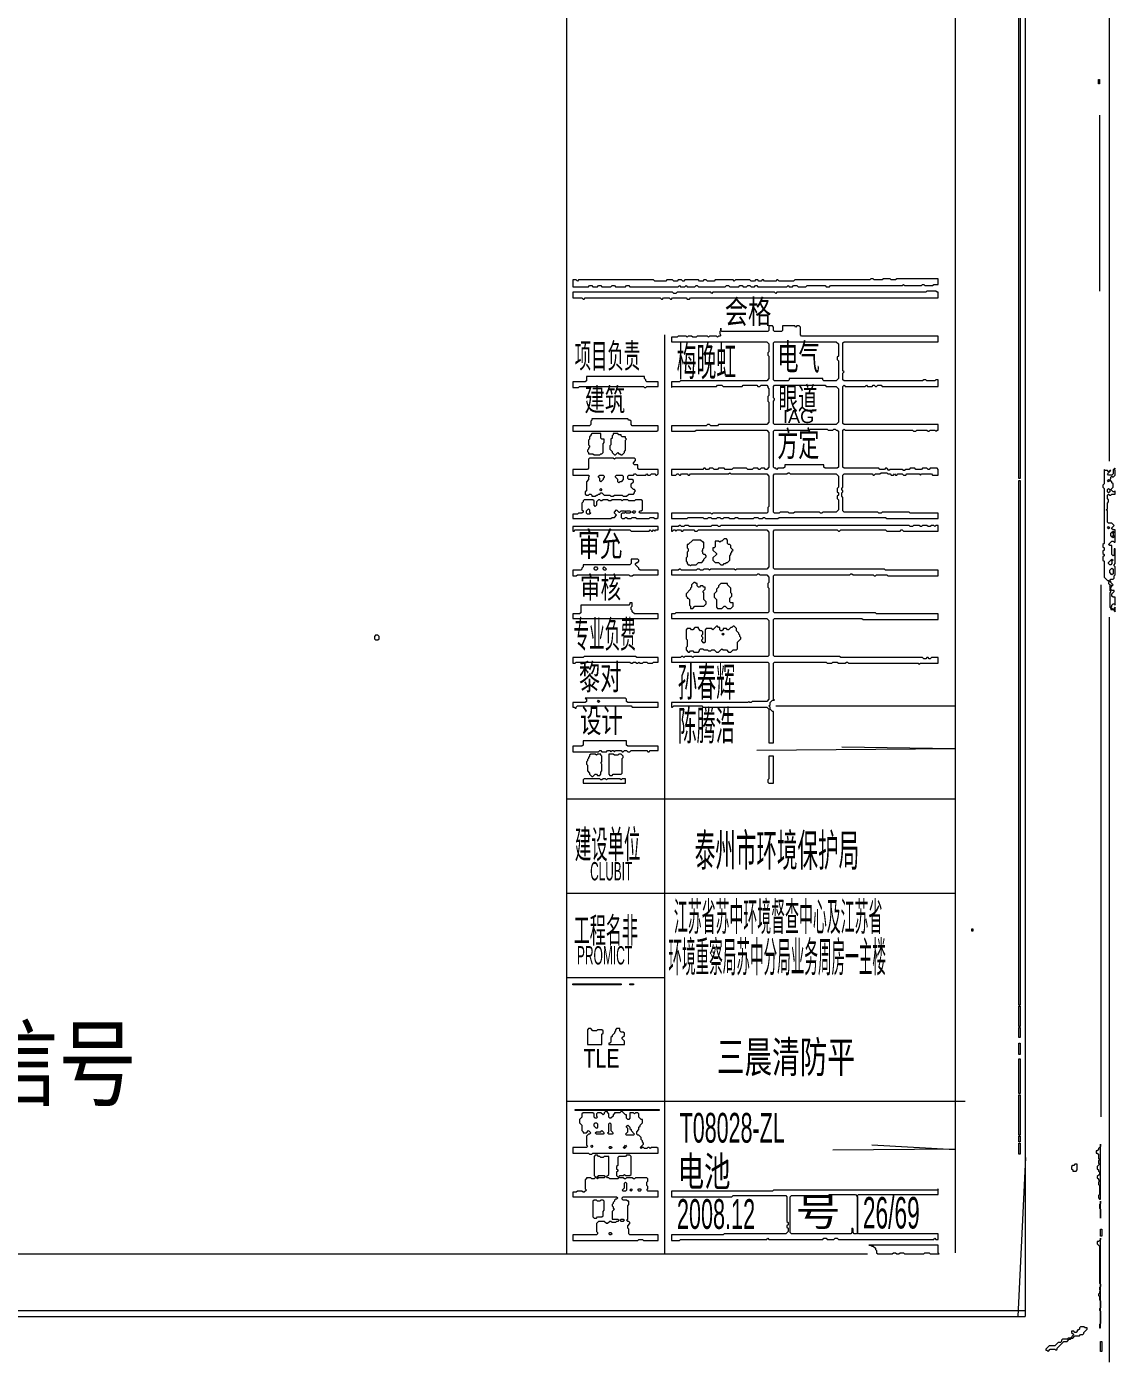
# Model space of a CAD drawing. Header units: millimetres. Extents: x 0 to 419, y 0 to 297.
# Drawn here: x 334.3 to 419.4, y 0.1 to 104.5 of the extents above; entities that cross this region are included whole.
import ezdxf

# ---------------------------------------------------------------- set-up
doc = ezdxf.new("R2010")
doc.units = ezdxf.units.MM
for name, color, linetype, lineweight in [('PAGE_001_OCR_TEXT', 6, 'CONTINUOUS', 0), ('PAGE_001_TRACE_CURVE', 6, 'CONTINUOUS', 0), ('PAGE_001_TRACE_STRAIGHT', 5, 'CONTINUOUS', 0), ('PAGE_001_TRACE_TEXT_SYMBOL', 6, 'CONTINUOUS', 0)]:
    doc.layers.add(name, color=color, linetype=linetype, lineweight=lineweight)
doc.styles.add('wqy-unicode', font='wqy-unicode')

msp = doc.modelspace()

# ---------------------------------------------------------------- linework, layer by layer
at = {"layer": 'PAGE_001_TRACE_CURVE', "color": 6}
for points in [[(411.86, 142.75), (411.95, 142.75), (411.95, 69.19), (411.86, 69.19)], [(392.68, 79.79), (392.77, 79.87), (397.59, 79.87), (397.76, 79.7), (397.76, 78.73), (397.67, 78.65), (397.67, 78.47), (397.76, 78.38), (397.76, 76.98), (397.59, 76.81), (396.62, 76.81), (396.54, 76.9), (396.54, 76.98), (393.91, 76.98), (393.91, 76.9), (393.82, 76.81), (392.77, 76.81), (392.68, 76.9)], [(392.68, 76.37), (392.77, 76.46), (396.71, 76.46), (396.8, 76.37), (397.59, 76.37), (397.76, 76.19), (397.76, 73.57), (397.59, 73.39), (392.77, 73.39), (392.68, 73.48), (392.68, 75.23), (392.77, 75.32), (392.77, 75.41), (392.68, 75.49)], [(395.49, 72.95), (395.57, 73.04), (396.89, 73.04), (396.97, 72.95), (397.32, 72.95), (397.41, 73.04), (397.5, 73.04), (397.59, 72.95), (397.67, 72.95), (397.76, 72.87), (397.76, 70.06), (397.67, 69.98), (396.71, 69.98), (396.62, 70.06), (396.62, 70.24), (393.56, 70.24), (393.56, 70.06), (393.47, 69.98), (393.03, 69.98), (392.95, 69.89), (392.86, 69.98), (392.77, 69.98), (392.68, 70.06), (392.68, 72.87), (392.77, 72.95)], [(393.73, 69.54), (393.82, 69.63), (393.91, 69.63), (394, 69.54), (397.59, 69.54), (397.76, 69.36), (397.76, 68.49), (397.67, 68.4), (397.67, 68.14), (397.76, 68.05), (397.76, 67.87), (397.67, 67.79), (397.67, 67.61), (397.76, 67.52), (397.76, 66.74), (397.59, 66.56), (396.54, 66.56), (396.45, 66.47), (396.36, 66.47), (396.27, 66.56), (394.35, 66.56), (394.26, 66.47), (393.91, 66.47), (393.82, 66.56), (393.21, 66.56), (393.12, 66.47), (392.77, 66.47), (392.68, 66.56), (392.68, 69.45), (392.77, 69.54)], [(411.86, 69.01), (411.95, 69.01), (411.95, 28.03), (411.86, 28.03)]]:
    msp.add_lwpolyline(points, close=True, dxfattribs=at)
for points in [[(392.33, 81.1), (392.33, 80.75), (392.25, 80.66), (388.65, 80.66), (388.57, 80.75), (388.57, 80.92), (388.57, 80.75), (388.48, 80.66), (388.48, 80.49), (388.57, 80.4), (388.48, 80.31), (388.39, 80.31), (388.3, 80.22), (388.22, 80.31), (387.69, 80.31), (387.6, 80.22), (387.52, 80.31), (386.73, 80.31), (386.64, 80.22), (386.38, 80.22), (386.29, 80.31), (386.03, 80.31), (385.94, 80.22), (385.85, 80.31), (385.24, 80.31), (385.15, 80.22), (384.71, 80.22), (384.71, 79.87), (392.16, 79.87), (392.33, 79.7), (392.33, 79.08), (392.25, 79), (392.25, 78.82), (392.33, 78.73), (392.33, 76.98), (392.16, 76.81), (385.41, 76.81), (385.33, 76.72), (384.71, 76.72), (384.71, 76.28), (384.8, 76.37), (388.22, 76.37), (388.3, 76.46), (388.65, 76.46), (388.74, 76.37), (390.23, 76.37), (390.32, 76.46), (391.37, 76.46), (391.46, 76.37), (391.63, 76.37), (391.72, 76.46), (392.16, 76.46), (392.25, 76.37), (392.25, 76.28), (392.33, 76.19), (392.33, 75.67), (392.25, 75.58), (392.25, 75.23), (392.33, 75.14), (392.33, 73.57), (392.16, 73.39), (388.39, 73.39), (388.3, 73.3), (387.78, 73.3)], [(400.48, 76.46), (400.56, 76.46), (400.65, 76.37), (400.74, 76.37), (400.83, 76.46), (401.09, 76.46), (401.18, 76.37), (405.56, 76.37), (405.56, 76.9), (405.38, 76.9), (405.29, 76.81), (404.68, 76.81), (404.59, 76.9), (404.42, 76.9), (404.33, 76.81), (398.2, 76.81), (398.11, 76.9), (398.11, 77.42), (398.2, 77.51), (398.11, 77.6), (398.11, 79.79), (398.2, 79.87), (405.56, 79.87), (405.56, 80.31), (394.87, 80.31), (394.79, 80.4), (394.79, 81.01), (394.7, 81.1), (394.52, 81.1), (394.43, 81.01), (394.35, 81.1), (393.38, 81.1), (393.38, 80.75), (393.3, 80.66), (392.77, 80.66), (392.68, 80.75), (392.68, 81.01), (392.6, 81.1), (392.33, 81.1)], [(402.23, 69.45), (402.32, 69.45), (402.4, 69.54), (402.75, 69.54), (402.84, 69.45), (403.02, 69.45), (403.1, 69.54), (404.07, 69.54), (404.16, 69.45), (404.24, 69.54), (405.03, 69.54), (405.12, 69.45), (405.56, 69.45), (405.56, 69.89), (405.47, 69.98), (404.94, 69.98), (404.86, 69.89), (404.77, 69.89), (404.68, 69.98), (404.33, 69.98), (404.24, 69.89), (403.81, 69.89), (403.72, 69.98), (403.37, 69.98), (403.28, 69.89), (403.02, 69.89), (402.93, 69.8), (402.84, 69.8), (402.75, 69.89), (401.79, 69.89), (401.7, 69.8), (401.53, 69.98), (401.44, 69.98), (401.35, 69.89), (401, 69.89), (400.92, 69.98), (398.2, 69.98), (398.11, 70.06), (398.11, 72.95), (398.2, 73.04), (398.29, 72.95), (403.54, 72.95), (403.63, 72.87), (403.81, 72.87), (403.89, 72.95), (404.68, 72.95), (404.77, 72.87), (404.86, 72.87), (404.94, 72.95), (405.29, 72.95), (405.38, 72.87), (405.47, 72.95), (405.56, 72.95), (405.56, 73.39), (398.2, 73.39), (398.11, 73.48), (398.11, 76.37), (398.2, 76.46), (398.29, 76.37), (399.86, 76.37), (399.95, 76.46), (400.04, 76.37), (400.39, 76.37), (400.48, 76.46)], [(387.78, 73.3), (387.69, 73.39), (387.52, 73.39), (387.43, 73.3), (384.71, 73.3), (384.71, 72.87), (386.55, 72.87), (386.64, 72.95), (392.16, 72.95), (392.33, 72.78), (392.33, 70.06), (392.16, 69.89), (392.07, 69.89), (391.98, 69.98), (391.72, 69.98), (391.63, 69.89), (391.54, 69.89), (391.46, 69.98), (391.11, 69.98), (391.02, 69.89), (390.67, 69.89), (390.58, 69.98), (389.53, 69.98), (389.44, 69.89), (388.92, 69.89), (388.83, 69.98), (388.39, 69.98), (388.3, 69.89), (388.04, 69.89), (387.95, 69.98), (387.69, 69.98), (387.6, 69.89), (387.43, 69.89), (387.34, 69.98), (387.25, 69.98), (387.17, 69.89), (384.71, 69.89), (384.71, 69.45), (385.06, 69.45), (385.15, 69.54), (385.24, 69.54), (385.33, 69.45), (385.41, 69.45), (385.5, 69.54), (385.94, 69.54), (386.03, 69.45), (386.12, 69.45), (386.2, 69.54), (389.18, 69.54), (389.27, 69.63), (389.36, 69.54), (392.16, 69.54), (392.33, 69.36), (392.33, 67), (392.25, 66.91), (392.25, 66.56), (392.16, 66.47), (387.95, 66.47), (387.87, 66.39), (387.78, 66.47), (384.71, 66.47), (384.71, 66.04), (385.94, 66.04), (386.03, 66.12)], [(386.03, 66.12), (387.17, 66.12), (387.25, 66.04), (387.52, 66.04), (387.6, 66.12), (387.78, 66.12), (387.87, 66.04), (388.22, 66.04), (388.3, 66.12), (388.48, 66.12), (388.57, 66.04), (388.74, 66.04), (388.83, 66.12), (389.18, 66.12), (389.27, 66.04), (389.62, 66.04), (389.71, 66.12), (389.88, 66.12), (389.97, 66.04), (391.11, 66.04), (391.19, 66.12), (391.46, 66.12), (391.54, 66.04), (391.81, 66.04), (391.9, 66.12), (391.98, 66.12), (392.07, 66.04), (393.03, 66.04), (393.12, 66.12), (401.44, 66.12), (401.53, 66.04), (405.56, 66.04), (405.56, 66.47), (403.37, 66.47), (403.28, 66.56), (401.18, 66.56), (401.09, 66.47), (400.92, 66.47), (400.83, 66.56), (398.2, 66.56), (398.11, 66.65), (398.11, 67.7), (398.03, 67.79), (398.03, 68.05), (398.11, 68.14), (398.11, 68.22), (398.03, 68.31), (398.03, 68.4), (398.11, 68.49), (398.11, 69.45), (398.2, 69.54), (400.39, 69.54), (400.48, 69.45), (400.56, 69.45), (400.65, 69.54), (401, 69.54), (401.09, 69.63), (401.53, 69.63), (401.62, 69.54), (401.79, 69.54), (401.88, 69.45), (402.05, 69.45), (402.14, 69.54), (402.23, 69.45)], [(385.33, 65.51), (385.24, 65.42), (384.71, 65.42), (384.71, 65.07), (384.8, 65.07), (384.89, 65.16), (384.98, 65.16), (385.06, 65.07), (385.15, 65.16), (385.41, 65.16), (385.5, 65.07), (385.59, 65.07), (385.68, 65.16), (386.47, 65.16), (386.55, 65.07), (386.73, 65.07), (386.82, 65.16), (392.16, 65.16), (392.33, 64.98), (392.33, 62.27), (392.16, 62.09), (389.79, 62.09), (389.71, 62.01), (389.62, 62.09), (387.78, 62.09), (387.69, 62.01), (387.6, 62.09), (387.25, 62.09), (387.17, 62.01), (386.99, 62.01), (386.9, 62.09), (386.73, 62.09), (386.64, 62.01), (385.5, 62.01), (385.41, 62.09), (385.33, 62.09), (385.24, 62.01), (384.71, 62.01), (384.71, 61.66), (391.37, 61.66), (391.46, 61.74), (391.54, 61.74), (391.63, 61.66), (392.16, 61.66), (392.33, 61.48), (392.33, 61.04), (392.25, 60.96), (392.25, 60.69), (392.33, 60.61), (392.33, 58.77), (392.25, 58.68), (385.06, 58.68), (384.98, 58.59), (384.71, 58.59), (384.71, 58.24), (392.16, 58.24), (392.33, 58.07), (392.33, 55.35), (392.25, 55.26), (386.47, 55.26), (386.38, 55.18), (386.29, 55.26), (385.76, 55.26), (385.68, 55.18)], [(388.39, 65.42), (388.3, 65.51), (387.87, 65.51), (387.78, 65.42), (386.12, 65.42), (386.03, 65.51), (385.76, 65.51), (385.68, 65.42), (385.5, 65.42), (385.41, 65.51), (385.33, 65.51)], [(392.68, 55.35), (392.68, 58.15), (392.77, 58.24), (399.6, 58.24), (399.69, 58.15), (405.56, 58.15), (405.56, 58.59), (400.74, 58.59), (400.65, 58.68), (392.77, 58.68), (392.68, 58.77), (392.68, 61.57), (392.77, 61.66), (398.64, 61.66), (398.73, 61.74), (398.81, 61.74), (398.9, 61.66), (400.48, 61.66), (400.56, 61.57), (400.65, 61.57), (400.74, 61.66), (401.53, 61.66), (401.62, 61.57), (405.56, 61.57), (405.56, 62.01), (401.44, 62.01), (401.35, 62.09), (392.77, 62.09), (392.68, 62.18), (392.68, 65.07), (392.77, 65.16), (397.67, 65.16), (397.76, 65.07), (397.85, 65.07), (397.94, 65.16), (401.44, 65.16), (401.53, 65.07), (402.58, 65.07), (402.67, 65.16), (402.75, 65.16), (402.84, 65.07), (405.56, 65.07), (405.56, 65.51), (405.38, 65.51), (405.29, 65.42), (405.21, 65.51), (405.03, 65.51), (404.94, 65.42), (404.77, 65.42), (404.68, 65.51), (404.33, 65.51), (404.24, 65.42), (404.16, 65.42), (404.07, 65.51), (403.63, 65.51), (403.54, 65.42), (403.37, 65.42), (403.28, 65.51), (391.46, 65.51), (391.37, 65.42), (391.28, 65.51), (388.57, 65.51), (388.48, 65.42), (388.39, 65.42)], [(385.68, 55.18), (385.59, 55.26), (385.5, 55.26), (385.41, 55.18), (384.71, 55.18), (384.71, 54.82), (392.25, 54.82), (392.33, 54.74), (392.33, 51.93), (392.16, 51.76), (391.02, 51.76), (390.93, 51.67), (390.84, 51.67), (390.76, 51.76), (390.67, 51.67), (384.71, 51.67), (384.71, 51.32), (384.8, 51.32), (384.89, 51.41), (387.08, 51.41), (387.17, 51.32), (392.16, 51.32), (392.33, 51.15), (392.33, 48.52), (392.68, 48.52), (392.68, 50.97), (392.6, 50.97), (392.42, 51.15), (392.42, 51.32), (392.33, 51.41), (392.42, 51.5), (392.42, 51.67), (392.6, 51.85), (392.77, 51.85), (392.68, 51.93), (392.68, 54.74), (392.77, 54.82), (396.8, 54.82), (396.89, 54.74), (397.24, 54.74), (397.32, 54.82), (397.67, 54.82), (397.76, 54.74), (398.29, 54.74), (398.38, 54.82), (398.46, 54.82), (398.55, 54.74), (403.98, 54.74), (404.07, 54.65), (404.16, 54.74), (405.56, 54.74), (405.56, 55.18), (405.03, 55.18), (404.94, 55.09), (404.86, 55.09), (404.77, 55.18), (404.68, 55.18), (404.59, 55.09), (404.42, 55.09), (404.33, 55.18), (397.94, 55.18), (397.85, 55.26), (392.77, 55.26), (392.68, 55.35)]]:
    msp.add_lwpolyline(points, dxfattribs=at)
at = {"layer": 'PAGE_001_TRACE_STRAIGHT', "color": 5}
for p, q in [((412.35, 290.33), (412.35, 3.7)), ((376.52, 289.42), (376.52, 8.6)), ((406.87, 289.93), (406.87, 8.67)), ((418.91, 233.22), (418.91, 70.53)), ((418.17, 97.56), (418.17, 83.81)), ((384.16, 80.4), (384.16, 8.58)), ((418.27, 60.87), (418.27, 19.3)), ((418.91, 58.33), (418.91, 0.12)), ((392.88, 51.41), (406.87, 51.41)), ((391.37, 47.96), (406.87, 48.09)), ((398.03, 48.2), (406.87, 48.07)), ((376.52, 44.14), (406.87, 44.14)), ((376.52, 36.77), (406.87, 36.77)), ((376.52, 30.18), (384.16, 30.18)), ((376.52, 20.53), (407.66, 20.53)), ((397.32, 16.72), (406.87, 16.79)), ((400.38, 17.1), (406.87, 16.74)), ((411.8, 3.7), (412.4, 16.13)), ((12.79, 8.6), (400.04, 8.6)), ((75.4, 4.16), (412.35, 4.16)), ((294.61, 3.7), (412.35, 3.7))]:
    msp.add_line(p, q, dxfattribs=at)
at = {"layer": 'PAGE_001_TRACE_TEXT_SYMBOL', "color": 6}
for points in [[(418.08, 100.37), (418.17, 100.37), (418.17, 100.02), (418.08, 100.02)], [(404.68, 83.81), (404.59, 83.73), (392.95, 83.73), (392.86, 83.64), (392.77, 83.73), (387.95, 83.73), (387.87, 83.64), (387.78, 83.73), (385.15, 83.73), (385.06, 83.64), (384.89, 83.64), (384.8, 83.73), (377.01, 83.73), (377.01, 83.29), (377.71, 83.29), (377.8, 83.2), (377.88, 83.2), (377.97, 83.29), (383.84, 83.29), (383.93, 83.2), (384.01, 83.2), (384.1, 83.29), (384.54, 83.29), (384.63, 83.2), (384.71, 83.2), (384.8, 83.29), (385.85, 83.29), (385.94, 83.2), (386.12, 83.2), (386.2, 83.29), (405.56, 83.29), (405.56, 83.73), (405.47, 83.73), (405.38, 83.81)], [(378.06, 77.16), (378.06, 76.81), (377.97, 76.72), (377.01, 76.72), (377.01, 76.28), (377.45, 76.28), (377.53, 76.37), (382.52, 76.37), (382.61, 76.28), (382.7, 76.28), (382.79, 76.37), (383.66, 76.37), (383.66, 76.72), (382.79, 76.72), (382.7, 76.81), (382.7, 76.9), (382.61, 76.98), (382.61, 77.16)], [(378.5, 73.83), (378.5, 73.74), (378.41, 73.65), (378.41, 73.39), (378.32, 73.3), (377.01, 73.3), (377.01, 72.87), (383.58, 72.87), (383.66, 72.95), (383.66, 73.3), (381.65, 73.3), (381.56, 73.39), (381.56, 73.65), (381.47, 73.74), (381.39, 73.74), (381.3, 73.83)], [(378.5, 72.69), (378.41, 72.6), (378.41, 72.52), (378.32, 72.43), (378.32, 72.25), (378.23, 72.17), (378.23, 71.82), (378.32, 71.73), (378.32, 71.64), (378.23, 71.55), (378.23, 71.47), (378.15, 71.38), (378.15, 71.29), (378.23, 71.2), (378.23, 71.11), (378.58, 71.11), (378.67, 71.03), (379.11, 71.03), (379.2, 71.11), (379.28, 71.11), (379.37, 71.2), (379.37, 71.9), (379.46, 71.99), (379.46, 72.25), (379.28, 72.25), (379.2, 72.34), (379.2, 72.69)], [(380.16, 72.69), (380.16, 72.6), (380.07, 72.52), (380.07, 72.34), (379.98, 72.25), (379.98, 71.82), (379.9, 71.73), (379.9, 71.47), (380.07, 71.29), (380.07, 71.2), (380.25, 71.03), (380.34, 71.03), (380.51, 71.2), (380.6, 71.11), (380.69, 71.11), (380.77, 71.03), (380.86, 71.03), (381.04, 71.2), (381.04, 71.29), (381.12, 71.38), (381.12, 72.17), (381.21, 72.25), (381.12, 72.34), (381.12, 72.43), (380.86, 72.43), (380.77, 72.52), (380.77, 72.6), (380.6, 72.6), (380.51, 72.69)], [(379.02, 69.36), (379.11, 69.45), (379.37, 69.45), (379.46, 69.36), (379.46, 69.28), (379.37, 69.19), (379.37, 69.1), (379.2, 68.93), (379.11, 69.01), (379.11, 69.19), (379.02, 69.28)], [(380.34, 69.36), (380.42, 69.45), (380.86, 69.45), (380.95, 69.36), (380.95, 69.1), (380.77, 68.93), (380.69, 68.93), (380.6, 68.84), (380.51, 68.93), (380.51, 69.1), (380.34, 69.28)], [(418.78, 69.01), (418.87, 69.1), (418.96, 69.01), (418.87, 68.93)], [(379.11, 68.31), (379.2, 68.4), (379.28, 68.31), (379.2, 68.22)], [(418.78, 68.31), (418.87, 68.4), (418.96, 68.31), (418.96, 68.14), (418.87, 68.05), (418.78, 68.14)], [(378.23, 66.82), (378.32, 66.74), (378.32, 66.56), (378.41, 66.47), (378.32, 66.39), (378.15, 66.39), (378.06, 66.47), (378.06, 66.65)], [(381.12, 66.56), (381.21, 66.65), (381.47, 66.65), (381.56, 66.56), (381.47, 66.47), (381.21, 66.47)], [(381.65, 66.56), (381.74, 66.65), (381.82, 66.65), (381.91, 66.56), (381.82, 66.47), (381.74, 66.47)], [(377.01, 65.42), (377.01, 65.07), (377.1, 65.07), (377.18, 65.16), (381.47, 65.16), (381.56, 65.07), (382.96, 65.07), (383.05, 65.16), (383.14, 65.07), (383.23, 65.07), (383.31, 65.16), (383.4, 65.07), (383.49, 65.16), (383.66, 65.16), (383.66, 65.42)], [(418.78, 65.33), (418.87, 65.42), (418.96, 65.33), (418.87, 65.25)], [(419.04, 64.9), (419.13, 64.98), (419.22, 64.9), (419.22, 64.72), (419.13, 64.63), (419.04, 64.72)], [(419.13, 64.98), (419.22, 65.07), (419.31, 64.98), (419.22, 64.9)], [(419.13, 64.63), (419.22, 64.72), (419.31, 64.63), (419.22, 64.55)], [(386.38, 64.37), (386.03, 64.02), (385.94, 64.02), (385.94, 63.76), (386.03, 63.67), (386.03, 63.5), (385.94, 63.41), (385.94, 63.06), (385.85, 62.97), (385.85, 62.71), (385.94, 62.62), (385.94, 62.53), (386.03, 62.44), (386.12, 62.44), (386.2, 62.36), (386.29, 62.44), (386.64, 62.44), (386.82, 62.62), (387.08, 62.62), (387.25, 62.79), (387.25, 62.88), (387.43, 63.06), (387.43, 63.14), (387.34, 63.23), (387.25, 63.23), (387.17, 63.32), (387.17, 63.41), (387.08, 63.5), (387.17, 63.58), (387.17, 63.67), (387.25, 63.76), (387.25, 64.2), (387.17, 64.2), (386.99, 64.37)], [(388.83, 64.46), (388.65, 64.28), (388.57, 64.28), (388.48, 64.2), (388.39, 64.28), (388.13, 64.28), (388.13, 63.85), (388.04, 63.76), (387.95, 63.76), (387.95, 63.58), (388.22, 63.32), (388.22, 63.23), (387.95, 62.97), (387.95, 62.79), (388.13, 62.62), (388.39, 62.62), (388.57, 62.44), (388.74, 62.44), (388.83, 62.53), (388.92, 62.53), (389.01, 62.62), (389.09, 62.62), (389.27, 62.79), (389.27, 63.14), (389.36, 63.23), (389.36, 63.32), (389.44, 63.41), (389.44, 63.5), (389.53, 63.58), (389.36, 63.76), (389.36, 63.93), (389.27, 64.02), (389.18, 64.02), (389.09, 64.11), (389.09, 64.37), (389.01, 64.46)], [(381.56, 62.88), (381.56, 62.53), (381.47, 62.44), (377.8, 62.44), (377.8, 62.27), (377.71, 62.18), (377.71, 62.09), (377.62, 62.01), (377.01, 62.01), (377.01, 61.57), (377.27, 61.57), (377.36, 61.66), (381.39, 61.66), (381.47, 61.57), (381.65, 61.57), (381.74, 61.66), (383.66, 61.66), (383.66, 62.01), (382.26, 62.01), (382.17, 62.09), (382.17, 62.18), (381.91, 62.44), (381.91, 62.53), (382, 62.62), (382.09, 62.62), (382.17, 62.71), (382.17, 62.79), (382.09, 62.88)], [(419.04, 62.79), (419.13, 62.71), (419.13, 62.53), (419.04, 62.44), (418.96, 62.44), (418.87, 62.53), (418.87, 62.62)], [(419.04, 62.79), (419.13, 62.88), (419.22, 62.79), (419.13, 62.71)], [(378.67, 62.18), (378.76, 62.27), (378.85, 62.27), (378.93, 62.18), (378.93, 62.09), (378.85, 62.01), (378.76, 62.01), (378.67, 62.09)], [(379.37, 62.18), (379.46, 62.27), (379.63, 62.09), (379.55, 62.01), (379.46, 62.01), (379.37, 62.09)], [(419.13, 62.18), (419.22, 62.09), (419.22, 61.74), (419.13, 61.66), (418.96, 61.83), (418.96, 62.01)], [(386.47, 61.04), (386.29, 60.87), (386.29, 60.69), (386.2, 60.61), (386.2, 60.52), (385.85, 60.17), (385.85, 59.99), (385.94, 59.9), (385.94, 59.82), (386.03, 59.82), (386.12, 59.73), (386.12, 59.29), (386.2, 59.2), (386.2, 59.03), (386.38, 59.03), (386.55, 59.2), (387.25, 59.2), (387.43, 59.38), (387.43, 59.55), (387.25, 59.73), (387.25, 60.25), (387.17, 60.34), (387.34, 60.52), (387.34, 60.69), (387.25, 60.69), (387.17, 60.78), (386.99, 60.78), (386.9, 60.69), (386.82, 60.69), (386.73, 60.78), (386.73, 60.96), (386.64, 60.96), (386.55, 61.04)], [(388.57, 60.96), (388.39, 60.78), (388.39, 60.69), (388.22, 60.52), (388.22, 60.34), (388.04, 60.17), (388.04, 59.9), (388.22, 59.73), (388.22, 59.12), (388.3, 59.03), (388.65, 59.03), (388.83, 59.2), (388.92, 59.2), (389.09, 59.03), (389.36, 59.03), (389.53, 59.2), (389.53, 59.47), (389.36, 59.47), (389.27, 59.55), (389.27, 59.82), (389.44, 59.99), (389.44, 60.17), (389.36, 60.25), (389.36, 60.61), (389.09, 60.87), (389.09, 60.96)], [(418.96, 60.78), (419.04, 60.87), (419.13, 60.78), (419.04, 60.69)], [(381.47, 59.47), (381.47, 59.38), (381.39, 59.29), (377.62, 59.29), (377.62, 58.68), (377.53, 58.59), (377.01, 58.59), (377.01, 58.24), (383.66, 58.24), (383.66, 58.59), (381.82, 58.59), (381.65, 58.77), (381.65, 58.85), (381.56, 58.94), (381.56, 59.12), (381.65, 59.2), (381.65, 59.47)], [(361.59, 56.93), (361.51, 56.84), (361.51, 56.66), (361.59, 56.58), (361.77, 56.58), (361.86, 56.66), (361.86, 56.84), (361.77, 56.93)], [(388.65, 57.01), (388.74, 57.1), (388.83, 57.01), (388.74, 56.93)], [(377.88, 55.26), (377.8, 55.18), (377.01, 55.18), (377.01, 54.74), (377.18, 54.74), (377.27, 54.82), (381.47, 54.82), (381.56, 54.74), (381.65, 54.74), (381.74, 54.82), (381.91, 54.82), (382, 54.74), (382.09, 54.74), (382.17, 54.82), (382.26, 54.74), (382.44, 54.74), (382.52, 54.82), (382.79, 54.82), (382.87, 54.74), (383.23, 54.74), (383.31, 54.82), (383.66, 54.82), (383.66, 55.18), (382, 55.18), (381.91, 55.26)], [(377.97, 52.02), (378.06, 51.93), (378.06, 51.76), (377.97, 51.67), (377.01, 51.67), (377.01, 51.32), (377.1, 51.32), (377.18, 51.23), (377.27, 51.23), (377.27, 51.32), (377.36, 51.41), (381.56, 51.41), (381.65, 51.32), (383.66, 51.32), (383.66, 51.67), (381.3, 51.67), (381.21, 51.76), (381.21, 51.93), (381.12, 52.02)], [(378.93, 51.76), (379.02, 51.85), (379.11, 51.76), (379.02, 51.67)], [(377.8, 48.69), (377.8, 48.34), (377.71, 48.26), (377.01, 48.26), (377.01, 47.82), (379.02, 47.82), (379.11, 47.91), (379.2, 47.91), (379.28, 47.82), (379.63, 47.82), (379.72, 47.91), (379.9, 47.91), (379.98, 47.82), (380.07, 47.91), (380.16, 47.91), (380.25, 47.82), (380.34, 47.91), (380.77, 47.91), (380.86, 47.82), (380.95, 47.82), (381.04, 47.91), (381.21, 47.91), (381.3, 47.82), (381.47, 47.82), (381.56, 47.91), (382.79, 47.91), (382.87, 47.82), (382.96, 47.82), (383.05, 47.91), (383.66, 47.91), (383.66, 48.26), (381.3, 48.26), (381.21, 48.34), (381.21, 48.69)], [(378.41, 47.64), (378.32, 47.56), (378.32, 47.47), (378.23, 47.38), (378.23, 47.29), (378.15, 47.21), (378.15, 47.12), (378.06, 47.03), (378.06, 46.86), (378.15, 46.77), (378.15, 46.33), (378.32, 46.15), (378.32, 46.07), (378.5, 45.89), (378.58, 45.89), (378.76, 46.07), (378.85, 46.07), (378.93, 45.98), (379.11, 45.98), (379.2, 46.07), (379.2, 46.24), (379.28, 46.33), (379.28, 46.86), (379.2, 46.94), (379.28, 47.03), (379.28, 47.47), (379.2, 47.56), (379.2, 47.64), (378.93, 47.64), (378.85, 47.56), (378.76, 47.64)], [(379.81, 47.64), (379.81, 46.07), (379.9, 45.98), (380.07, 45.98), (380.16, 46.07), (380.77, 46.07), (380.86, 46.15), (380.86, 47.29), (380.95, 47.38), (380.95, 47.47), (380.77, 47.64), (380.6, 47.64), (380.51, 47.56), (380.25, 47.56), (380.16, 47.64)], [(392.33, 47.47), (392.33, 45.72), (392.25, 45.63), (392.25, 45.45), (392.33, 45.37), (392.68, 45.37), (392.68, 47.47)], [(377.88, 45.72), (377.8, 45.63), (377.8, 45.37), (381.12, 45.37), (381.12, 45.72), (380.86, 45.72), (380.77, 45.63), (380.69, 45.72), (379.72, 45.72), (379.63, 45.63), (379.55, 45.72), (379.37, 45.72), (379.28, 45.63), (379.2, 45.63), (379.11, 45.72)], [(408.18, 33.98), (408.27, 33.98), (408.27, 33.81), (408.18, 33.81)], [(377.01, 29.69), (380.77, 29.69), (380.77, 29.6), (377.01, 29.6)], [(381.47, 29.69), (381.74, 29.69), (381.74, 29.6), (381.47, 29.6)], [(411.86, 27.94), (411.95, 27.94), (411.95, 26.36), (411.86, 26.36)], [(378.23, 26.19), (378.15, 26.1), (378.15, 24.96), (379.28, 24.96), (379.28, 25.75), (379.37, 25.84), (379.37, 26.01), (379.28, 26.1), (378.93, 26.1), (378.85, 26.01), (378.58, 26.01), (378.41, 26.19)], [(380.42, 26.19), (380.34, 26.1), (380.34, 26.01), (380.25, 25.92), (380.25, 25.84), (380.07, 25.66), (380.07, 25.57), (379.98, 25.49), (379.98, 25.14), (379.9, 25.05), (379.81, 25.05), (379.81, 24.96), (381.04, 24.96), (381.04, 25.22), (380.86, 25.4), (380.86, 25.49), (381.04, 25.66), (381.04, 25.84), (380.95, 25.92), (380.77, 25.92), (380.69, 26.01), (380.69, 26.19)], [(411.86, 26.27), (411.95, 26.27), (411.95, 25.49), (411.86, 25.49)], [(411.86, 25.05), (411.95, 25.05), (411.95, 24.17), (411.86, 24.17)], [(411.86, 23.82), (411.95, 23.82), (411.95, 21.11), (411.86, 21.11)], [(411.86, 21.02), (411.95, 21.02), (411.95, 17.87), (411.86, 17.87)], [(377.18, 19.88), (383.75, 19.88), (383.75, 19.79), (377.18, 19.79)], [(378.67, 18.74), (378.76, 18.83), (378.85, 18.83), (378.93, 18.74), (378.93, 18.48), (378.85, 18.39), (378.67, 18.57)], [(379.81, 18.74), (379.9, 18.83), (379.98, 18.74), (379.98, 18.22), (380.16, 18.04), (380.07, 17.95), (379.81, 17.95), (379.72, 18.04), (379.81, 18.13)], [(379.2, 18.13), (379.28, 18.22), (379.46, 18.04), (379.37, 17.95), (378.85, 17.95), (378.76, 18.04), (378.85, 18.13)], [(381.21, 18.57), (381.3, 18.65), (381.47, 18.48), (381.47, 18.39), (381.56, 18.3), (381.56, 18.22), (381.82, 17.95), (381.74, 17.87), (381.21, 17.87), (381.12, 17.95), (381.3, 18.13), (381.3, 18.39), (381.21, 18.48)], [(411.86, 17.78), (411.95, 17.78), (411.95, 17.34), (411.86, 17.34)], [(378.41, 16.99), (378.5, 17.08), (378.58, 16.99), (378.5, 16.9)], [(379.81, 16.9), (379.9, 16.99), (379.98, 16.99), (380.07, 16.9), (379.98, 16.82), (379.9, 16.82)], [(380.95, 16.9), (381.04, 16.99), (381.12, 16.9), (381.04, 16.82)], [(381.04, 16.99), (381.12, 17.08), (381.21, 16.99), (381.12, 16.9)], [(382.26, 16.9), (382.35, 16.99), (382.44, 16.9), (382.35, 16.82)], [(411.86, 17.25), (411.95, 17.25), (411.95, 16.38), (411.86, 16.38)], [(418.25, 17.17), (418.25, 16.99), (418.08, 16.82), (418.08, 16.73), (417.99, 16.64), (417.9, 16.64), (417.9, 16.46), (417.99, 16.46), (418.08, 16.38), (418.08, 16.03), (418.17, 15.94), (418.08, 15.85), (418.08, 15.68), (418.17, 15.59), (417.99, 15.41), (417.99, 15.24), (418.08, 15.15), (418.08, 15.06), (418.17, 14.98), (418.17, 14.8), (417.99, 14.63), (417.99, 14.54), (418.08, 14.45), (418.08, 14.36), (418.17, 14.28), (418.08, 14.19), (418.08, 14.01), (418.17, 13.93), (418.17, 13.22), (418.08, 13.14), (418.08, 12.96), (418.17, 12.87), (418.25, 12.87)], [(378.85, 14.54), (378.93, 14.63), (379.02, 14.54), (378.93, 14.45)], [(378.93, 14.63), (379.02, 14.71), (379.46, 14.71), (379.55, 14.63), (379.46, 14.54), (379.02, 14.54)], [(416.24, 15.59), (416.15, 15.5), (416.07, 15.5), (415.98, 15.41), (415.98, 15.24), (416.07, 15.15), (416.07, 15.06), (416.33, 15.06), (416.42, 15.15), (416.42, 15.59)], [(381.04, 14.1), (381.12, 14.19), (381.21, 14.1), (381.21, 13.57), (381.12, 13.49), (380.95, 13.49), (380.86, 13.57), (381.04, 13.75)], [(381.47, 13.57), (381.56, 13.66), (381.65, 13.57), (381.56, 13.49)], [(382.09, 13.57), (382.17, 13.66), (382.26, 13.66), (382.35, 13.57), (382.26, 13.49), (382.17, 13.49)], [(405.56, 13.66), (405.47, 13.57), (392.68, 13.57), (392.6, 13.49), (384.71, 13.49), (384.71, 13.05), (389.44, 13.05), (389.53, 13.14), (393.65, 13.14), (393.73, 13.05), (393.73, 11.12), (393.82, 11.04), (393.82, 10.86), (393.73, 10.77), (393.73, 10.68), (393.82, 10.6), (393.82, 10.33), (393.65, 10.16), (388.83, 10.16), (388.74, 10.07), (384.71, 10.07), (384.71, 9.63), (385.33, 9.63), (385.41, 9.72), (392.16, 9.72), (392.25, 9.81), (392.33, 9.72), (396.54, 9.72), (396.62, 9.81), (396.8, 9.81), (396.89, 9.72), (397.41, 9.72), (397.5, 9.81), (397.67, 9.81), (397.76, 9.72), (405.21, 9.72), (405.29, 9.81), (405.38, 9.72), (405.56, 9.72), (405.56, 10.16), (399.34, 10.16), (399.25, 10.25), (399.25, 13.14), (399.34, 13.22), (405.56, 13.22)], [(378.67, 12.79), (378.58, 12.7), (378.58, 11.47), (378.67, 11.39), (378.85, 11.39), (378.93, 11.47), (379.28, 11.47), (379.37, 11.56), (379.37, 11.91), (379.46, 12), (379.46, 12.7), (379.37, 12.79), (379.2, 12.79), (379.11, 12.7), (378.93, 12.7), (378.85, 12.79)], [(396.97, 13.14), (397.06, 13.22), (399.08, 13.22), (399.25, 13.05), (399.25, 10.25), (399.16, 10.16), (398.99, 10.16), (398.9, 10.25), (398.9, 10.51), (398.81, 10.6), (398.81, 10.25), (398.73, 10.16), (394.08, 10.16), (394, 10.25), (394, 13.05), (394.08, 13.14)], [(418.25, 12.7), (418.25, 12.52), (418.17, 12.44), (418.17, 12.17), (418.25, 12.09), (418.25, 11.39)], [(380.69, 11.21), (380.77, 11.3), (380.95, 11.3), (381.04, 11.21), (380.95, 11.12), (380.77, 11.12)], [(418.25, 10.51), (418.34, 10.51), (418.34, 9.98), (418.25, 9.98)], [(379.81, 10.16), (379.9, 10.25), (379.98, 10.25), (380.07, 10.16), (379.98, 10.07), (379.9, 10.07)], [(418.25, 9.81), (418.25, 9.72), (418.08, 9.55), (417.99, 9.55), (417.99, 9.37), (418.17, 9.2), (418.17, 6.31), (418.25, 6.22), (418.25, 6.04), (418.17, 5.96), (418.17, 5.78), (418.25, 5.69), (418.17, 5.61), (418.17, 5.52), (418.08, 5.43), (418.08, 5.34), (418.17, 5.25), (418.17, 4.99), (418.25, 4.9), (418.25, 4.38), (418.17, 4.29), (418.17, 4.2), (418.25, 4.12), (418.25, 3.15), (418.17, 3.07), (418.17, 2.8), (418.25, 2.8)], [(400.13, 9.28), (400.3, 9.28), (400.39, 9.2), (400.48, 9.2), (400.65, 9.02), (400.65, 8.93), (400.74, 8.85), (400.74, 8.67), (400.83, 8.58), (401.97, 8.58), (402.05, 8.67), (402.23, 8.67), (402.32, 8.58), (402.49, 8.58), (402.58, 8.67), (402.84, 8.67), (402.93, 8.58), (404.42, 8.58), (404.51, 8.67), (404.86, 8.67), (404.94, 8.58), (405.64, 8.58), (405.56, 8.67), (405.56, 9.28)], [(416.68, 2.89), (416.59, 2.8), (416.59, 2.71), (416.5, 2.63), (416.42, 2.63), (416.42, 2.54), (416.33, 2.45), (416.24, 2.45), (416.15, 2.54), (415.98, 2.54), (415.98, 2.45), (416.15, 2.28), (415.89, 2.01), (415.72, 2.01), (415.63, 1.93), (415.28, 1.93), (415.19, 1.84), (415.19, 1.75), (415.1, 1.66), (414.93, 1.66), (414.66, 1.4), (414.23, 1.4), (413.96, 1.14), (413.96, 1.05), (414.05, 1.05), (414.14, 0.96), (414.31, 1.14), (414.66, 1.14), (414.75, 1.05), (414.84, 1.14), (414.84, 1.23), (415.36, 1.75), (415.63, 1.75), (415.8, 1.93), (415.89, 1.93), (415.98, 2.01), (416.07, 2.01), (416.24, 2.19), (416.59, 2.19), (416.68, 2.28), (416.85, 2.28), (416.94, 2.36), (416.94, 2.45), (417.2, 2.71), (417.2, 2.8), (417.03, 2.8), (416.94, 2.89)], [(418.25, 1.75), (418.34, 1.75), (418.34, 0.96), (418.25, 0.96)]]:
    msp.add_lwpolyline(points, close=True, dxfattribs=at)
for points in [[(400.3, 84.78), (400.21, 84.69), (394.35, 84.69), (394.26, 84.6), (393.12, 84.6), (393.03, 84.69), (392.95, 84.69), (392.86, 84.6), (391.98, 84.6), (391.9, 84.69), (391.81, 84.69), (391.72, 84.6), (391.54, 84.6), (391.46, 84.69), (391.28, 84.69), (391.19, 84.6), (390.93, 84.6), (390.84, 84.69), (389.71, 84.69), (389.62, 84.6), (389.53, 84.69), (388.13, 84.69), (388.04, 84.6), (387.52, 84.6), (387.43, 84.69), (387.25, 84.69), (387.17, 84.6), (386.9, 84.6), (386.82, 84.69), (385.76, 84.69), (385.68, 84.6), (385.59, 84.6), (385.5, 84.69), (385.24, 84.69), (385.15, 84.6), (384.89, 84.6), (384.8, 84.69), (384.36, 84.69), (384.28, 84.6), (383.4, 84.6), (383.31, 84.69), (377.45, 84.69), (377.36, 84.6), (377.27, 84.69), (377.01, 84.69), (377.01, 84.16), (378.23, 84.16), (378.32, 84.25), (378.5, 84.25), (378.58, 84.16), (378.93, 84.16), (379.02, 84.25), (379.2, 84.25), (379.28, 84.16), (379.98, 84.16), (380.07, 84.25), (380.25, 84.25), (380.34, 84.16), (381.12, 84.16), (381.21, 84.25), (381.39, 84.25), (381.47, 84.16), (385.24, 84.16), (385.33, 84.25)], [(385.33, 84.25), (385.41, 84.16), (385.76, 84.16), (385.85, 84.25), (385.94, 84.16), (386.55, 84.16), (386.64, 84.25), (386.73, 84.25), (386.82, 84.16), (388.92, 84.16), (389.01, 84.25), (389.18, 84.25), (389.27, 84.16), (389.97, 84.16), (390.06, 84.25), (390.23, 84.25), (390.32, 84.16), (390.58, 84.16), (390.67, 84.25), (390.84, 84.25), (390.93, 84.16), (391.19, 84.16), (391.28, 84.25), (391.37, 84.25), (391.46, 84.16), (393.73, 84.16), (393.82, 84.25), (393.91, 84.16), (394.17, 84.16), (394.26, 84.25), (394.52, 84.25), (394.61, 84.16), (395.22, 84.16), (395.31, 84.25), (396.71, 84.25), (396.8, 84.16), (397.06, 84.16), (397.15, 84.25), (402.75, 84.25), (402.84, 84.34), (402.93, 84.25), (404.24, 84.25), (404.33, 84.34), (404.42, 84.34), (404.51, 84.25), (405.12, 84.25), (405.21, 84.34), (405.56, 84.34), (405.56, 84.78), (402.32, 84.78), (402.23, 84.69), (401.88, 84.69), (401.79, 84.78), (401.27, 84.78), (401.18, 84.69), (400.56, 84.69), (400.48, 84.78), (400.3, 84.78)], [(378.32, 70.76), (378.23, 70.68), (378.23, 69.98), (378.15, 69.89), (377.01, 69.89), (377.01, 69.45), (378.23, 69.45), (378.32, 69.36), (378.23, 69.28), (378.23, 69.1), (378.06, 68.93), (378.06, 68.22), (377.97, 68.14), (377.97, 67.96), (378.06, 67.87), (378.23, 67.87), (378.32, 67.96), (378.41, 67.96), (378.5, 67.87), (378.5, 67.79), (378.76, 67.79), (378.85, 67.87), (378.93, 67.87), (379.02, 67.96), (379.11, 67.96), (379.2, 68.05), (379.28, 68.05), (379.46, 67.87), (379.9, 67.87), (379.98, 67.79), (380.16, 67.79), (380.25, 67.87), (380.86, 67.87), (380.95, 67.79), (381.21, 67.79), (381.39, 67.96), (381.74, 67.96), (381.82, 68.05), (381.82, 68.14), (381.91, 68.22), (381.82, 68.31), (381.74, 68.31), (381.56, 68.49), (381.56, 68.75), (381.74, 68.93), (381.74, 69.01), (381.65, 69.1), (381.39, 69.1), (381.3, 69.19), (381.3, 69.36), (381.39, 69.45), (381.74, 69.45), (381.82, 69.54), (381.91, 69.54), (382, 69.45), (382.7, 69.45), (382.79, 69.54), (382.87, 69.45), (383.05, 69.45), (383.14, 69.54), (383.4, 69.54), (383.49, 69.45), (383.58, 69.45), (383.66, 69.54)], [(383.66, 69.54), (383.66, 69.89), (382.17, 69.89), (382.09, 69.98), (382.09, 70.24), (381.82, 70.24), (381.74, 70.33), (381.74, 70.41), (381.91, 70.59), (381.91, 70.68), (381.82, 70.76), (380.34, 70.76), (380.25, 70.68), (380.16, 70.76), (378.32, 70.76)], [(419.39, 69.98), (419.31, 69.89), (419.22, 69.89), (419.22, 69.54), (419.13, 69.45), (418.87, 69.45), (418.78, 69.54), (419.04, 69.8), (418.96, 69.8), (418.87, 69.71), (418.78, 69.8), (418.61, 69.8), (418.52, 69.89), (418.52, 68.75), (418.43, 68.66), (418.43, 68.49), (418.52, 68.4), (418.52, 64.11), (418.43, 64.02), (418.43, 63.85), (418.52, 63.76), (418.52, 63.58), (418.43, 63.5), (418.43, 63.32), (418.52, 63.23), (418.52, 63.14), (418.43, 63.06), (418.43, 62.79), (418.52, 62.71), (418.52, 61.48), (418.78, 61.22), (418.87, 61.22), (418.96, 61.13), (418.87, 61.04), (418.87, 60.96), (418.96, 60.87), (418.96, 60.43), (419.04, 60.34), (418.96, 60.25), (418.96, 59.12), (419.04, 59.03), (419.04, 58.94), (419.22, 58.94), (419.39, 58.77), (419.39, 59.12), (419.22, 58.94), (419.04, 59.12), (419.13, 59.2), (419.13, 59.29), (419.22, 59.38), (419.31, 59.38), (419.39, 59.29), (419.39, 59.9), (419.22, 59.9), (419.13, 59.99), (419.13, 60.17), (419.31, 60.34), (419.31, 60.43), (419.13, 60.43), (419.04, 60.52), (419.04, 60.69), (419.22, 60.87), (419.04, 61.04), (419.04, 61.13)], [(419.04, 61.13), (418.96, 61.22), (419.04, 61.31), (419.22, 61.31), (419.31, 61.39), (419.31, 61.57), (419.39, 61.66), (419.39, 62.27), (419.31, 62.36), (419.31, 62.44), (419.39, 62.53), (419.39, 63.67), (419.31, 63.67), (419.31, 63.23), (419.22, 63.14), (419.13, 63.23), (419.13, 63.93), (418.96, 63.93), (418.87, 64.02), (419.13, 64.28), (419.22, 64.28), (419.31, 64.2), (419.39, 64.2), (419.39, 65.16), (419.22, 65.16), (419.13, 65.25), (419.13, 65.33), (419.31, 65.51), (419.13, 65.68), (418.87, 65.68), (418.78, 65.77), (418.78, 66.65), (418.69, 66.74), (418.78, 66.82), (418.78, 67.26), (418.87, 67.35), (418.87, 67.52), (418.78, 67.61), (418.78, 67.87), (418.87, 67.96), (418.96, 67.87), (419.04, 67.87), (419.13, 67.96), (419.39, 67.96), (419.39, 68.22), (419.31, 68.14), (419.22, 68.14), (419.04, 68.31), (419.22, 68.49), (419.22, 68.75), (419.13, 68.84), (419.13, 68.93), (418.96, 69.1), (419.04, 69.19), (419.04, 69.28), (419.13, 69.36), (419.22, 69.28), (419.39, 69.45), (419.39, 69.8), (419.31, 69.89), (419.39, 69.98)], [(377.88, 67.52), (377.8, 67.44), (377.8, 67.35), (377.71, 67.26), (377.71, 66.74), (377.8, 66.65), (377.8, 66.56), (377.71, 66.47), (377.45, 66.47), (377.36, 66.39), (377.01, 66.39), (377.01, 66.04), (379.98, 66.04), (380.07, 66.12), (380.25, 66.12), (380.42, 66.3), (380.25, 66.47), (380.25, 66.56), (380.42, 66.74), (380.6, 66.56), (380.69, 66.56), (380.77, 66.65), (381.04, 66.65), (381.12, 66.56), (381.04, 66.47), (380.86, 66.47), (380.77, 66.39), (380.77, 66.12), (380.86, 66.04), (381.04, 66.04), (381.12, 66.12), (381.21, 66.12), (381.3, 66.04), (381.56, 66.04), (381.65, 66.12), (381.91, 66.12), (382, 66.04), (382.96, 66.04), (383.05, 66.12), (383.31, 66.12), (383.4, 66.04), (383.58, 66.04), (383.66, 66.12), (383.66, 66.47), (382.26, 66.47), (382.17, 66.56), (382.26, 66.65), (382.35, 66.65), (382.44, 66.74), (382.44, 67.44), (382.35, 67.52), (381.91, 67.52), (381.82, 67.44), (381.39, 67.44), (381.3, 67.52), (380.95, 67.52), (380.86, 67.44), (380.77, 67.52), (380.07, 67.52), (379.98, 67.44), (379.81, 67.44), (379.72, 67.52), (379.37, 67.52), (379.28, 67.44)], [(379.28, 67.44), (379.2, 67.44), (379.11, 67.52), (379.02, 67.52), (378.85, 67.35), (378.85, 67.09), (378.76, 67), (378.67, 67.09), (378.67, 67.44), (378.58, 67.52), (377.88, 67.52)], [(388.22, 57.63), (387.95, 57.36), (387.87, 57.45), (387.43, 57.45), (387.34, 57.36), (387.34, 56.4), (387.25, 56.31), (387.08, 56.49), (387.08, 56.58), (387.17, 56.66), (387.17, 56.75), (387.08, 56.84), (387.08, 56.93), (387.17, 57.01), (387.17, 57.19), (387.08, 57.28), (386.99, 57.28), (386.82, 57.45), (386.82, 57.54), (386.55, 57.54), (386.38, 57.36), (386.29, 57.36), (386.2, 57.45), (385.94, 57.45), (385.85, 57.36), (385.85, 56.66), (385.94, 56.58), (385.94, 56.05), (385.85, 55.96), (385.85, 55.79), (386.03, 55.61), (386.12, 55.61), (386.2, 55.7), (386.38, 55.7), (386.47, 55.61), (386.82, 55.61), (386.9, 55.7), (386.9, 55.79), (386.99, 55.88), (387.17, 55.88), (387.25, 55.79), (387.52, 55.79), (387.6, 55.7), (387.78, 55.7), (387.87, 55.79), (388.04, 55.79), (388.22, 55.61), (388.39, 55.61), (388.65, 55.88), (388.74, 55.79), (389.01, 55.79), (389.18, 55.61), (389.36, 55.61), (389.53, 55.79), (389.79, 55.79), (389.88, 55.88), (389.88, 56.4), (390.14, 56.66), (390.14, 56.75), (390.06, 56.84), (390.06, 56.93), (389.97, 57.01), (389.97, 57.1), (389.79, 57.28)], [(389.79, 57.28), (389.79, 57.45), (389.62, 57.63), (389.53, 57.63), (389.44, 57.54), (389.36, 57.54), (389.18, 57.36), (389.09, 57.36), (389.01, 57.45), (388.74, 57.45), (388.74, 57.36), (388.65, 57.28), (388.57, 57.28), (388.48, 57.36), (388.48, 57.54), (388.39, 57.54), (388.3, 57.63), (388.22, 57.63)], [(379.55, 19.71), (379.46, 19.62), (379.46, 19.53), (379.37, 19.44), (379.2, 19.62), (378.93, 19.62), (378.85, 19.53), (378.85, 19.36), (378.93, 19.27), (378.85, 19.18), (378.76, 19.18), (378.67, 19.27), (378.67, 19.53), (378.58, 19.62), (377.8, 19.62), (377.71, 19.53), (377.71, 19.27), (377.53, 19.09), (377.53, 18.83), (377.71, 18.65), (377.71, 18.22), (377.8, 18.13), (377.8, 18.04), (378.06, 18.04), (378.23, 18.22), (378.41, 18.04), (378.32, 17.95), (378.23, 17.95), (378.06, 17.78), (378.06, 17.08), (378.15, 16.99), (378.06, 16.9), (377.01, 16.9), (377.01, 16.46), (378.23, 16.46), (378.32, 16.38), (378.5, 16.38), (378.58, 16.46), (383.66, 16.46), (383.66, 16.82), (383.58, 16.9), (383.14, 16.9), (383.05, 16.82), (382.96, 16.9), (382.87, 16.9), (382.79, 16.82), (382.61, 16.82), (382.52, 16.9), (382.44, 16.9), (382.35, 16.99), (382.52, 17.17), (382.52, 17.25), (382.44, 17.34), (382.44, 17.43), (382.35, 17.52), (382.35, 17.69), (382.17, 17.87), (382.09, 17.87), (382, 17.95), (382, 18.13), (382.17, 18.3), (382.17, 18.48), (382.26, 18.57), (382.26, 18.65)], [(382.26, 18.65), (382.44, 18.83), (382.44, 19.09), (382.35, 19.09), (382.17, 19.27), (382.17, 19.53), (382.09, 19.62), (381.91, 19.62), (381.82, 19.53), (381.74, 19.62), (381.47, 19.62), (381.47, 19.18), (381.39, 19.09), (381.3, 19.09), (381.21, 19.18), (381.21, 19.44), (381.12, 19.44), (380.86, 19.71), (380.77, 19.71), (380.69, 19.62), (380.25, 19.62), (380.25, 19.53), (380.16, 19.44), (380.16, 19.36), (379.98, 19.18), (379.9, 19.18), (379.81, 19.27), (379.81, 19.53), (379.72, 19.62), (379.72, 19.71), (379.55, 19.71)], [(378.76, 16.29), (378.67, 16.2), (378.67, 14.71), (378.76, 14.63), (378.76, 14.54), (378.67, 14.45), (378.5, 14.45), (378.41, 14.54), (378.06, 14.54), (378.06, 14.45), (377.97, 14.36), (377.97, 13.66), (378.06, 13.57), (377.88, 13.4), (377.8, 13.4), (377.71, 13.49), (377.36, 13.49), (377.27, 13.4), (377.01, 13.4), (377.01, 13.05), (380.42, 13.05), (380.51, 12.96), (380.42, 12.87), (380.34, 12.87), (380.25, 12.79), (380.25, 12.7), (380.16, 12.61), (380.16, 12.52), (380.07, 12.44), (380.07, 12.35), (380.16, 12.26), (380.16, 12.17), (380.25, 12.09), (380.07, 11.91), (380.07, 11.3), (380.51, 11.3), (380.6, 11.21), (380.51, 11.12), (380.42, 11.12), (380.34, 11.04), (380.07, 11.04), (379.98, 11.12), (379.9, 11.12), (379.72, 10.95), (379.63, 10.95), (379.46, 11.12), (379.02, 11.12), (378.85, 10.95), (378.85, 10.33), (378.93, 10.25), (378.93, 10.16), (378.85, 10.07), (377.01, 10.07), (377.01, 9.63), (382.09, 9.63), (382.17, 9.72), (382.44, 9.72), (382.52, 9.63), (383.66, 9.63), (383.66, 10.07), (381.47, 10.07), (381.39, 10.16), (381.39, 10.51), (381.3, 10.6)], [(379.81, 14.8), (379.81, 16.2), (379.46, 16.2), (379.37, 16.11), (379.2, 16.11), (379.11, 16.2), (379.02, 16.2), (378.93, 16.29), (378.76, 16.29)], [(381.3, 10.6), (381.3, 10.77), (381.47, 10.95), (381.47, 11.04), (381.39, 11.12), (381.3, 11.12), (381.21, 11.21), (381.3, 11.3), (381.3, 12.35), (381.39, 12.44), (381.39, 12.7), (381.3, 12.7), (381.21, 12.79), (380.95, 12.79), (380.86, 12.87), (380.86, 12.96), (380.95, 13.05), (383.66, 13.05), (383.66, 13.49), (382.87, 13.49), (382.79, 13.57), (382.87, 13.66), (382.87, 13.84), (382.79, 13.93), (382.79, 14.19), (382.87, 14.28), (382.87, 14.45), (382.79, 14.54), (381.91, 14.54), (381.82, 14.45), (381.74, 14.45), (381.65, 14.54), (381.21, 14.54), (381.12, 14.45), (381.04, 14.45), (380.95, 14.54), (380.69, 14.54), (380.6, 14.63), (380.69, 14.71), (380.95, 14.71), (381.04, 14.8), (381.12, 14.71), (381.47, 14.71), (381.56, 14.8), (381.56, 16.2), (381.47, 16.29), (381.21, 16.29), (381.12, 16.2), (380.6, 16.2), (380.51, 16.11), (380.51, 15.5), (380.42, 15.41), (380.42, 15.24), (380.51, 15.15), (380.51, 15.06), (380.42, 14.98), (380.42, 14.71), (380.6, 14.54), (380.51, 14.45), (379.9, 14.45), (379.81, 14.54), (379.72, 14.54), (379.63, 14.63), (379.81, 14.8)]]:
    msp.add_lwpolyline(points, dxfattribs=at)

# ---------------------------------------------------------------- texts
at = {"layer": 'PAGE_001_OCR_TEXT', "color": 6, "style": 'wqy-unicode'}
for s, height, width, p in [('会格', 1.844, 0.724529, (388.87, 81.29)), ('项目负责', 1.913, 0.490257, (377.15, 77.81)), ('梅晚虹', 2.323, 0.487918, (385.12, 77.19)), ('电气', 2.049, 0.593968, (392.98, 77.66)), ('建筑', 1.776, 0.653618, (377.92, 74.45)), ('眼道', 1.776, 0.627384, (393.07, 74.54)), ('IAG', 1.025, 1.037596, (393.42, 73.51)), ('方定', 1.981, 0.607918, (392.98, 70.9)), ('审允', 1.913, 0.665321, (377.4, 63.09)), ('审核', 1.708, 0.689158, (377.57, 59.81)), ('专业负费', 2.118, 0.421362, (377.06, 55.95)), ('黎对', 1.981, 0.61541, (377.48, 52.68)), ('孙春辉', 2.323, 0.472428, (385.21, 52.14)), ('设计', 1.844, 0.663322, (377.57, 49.33)), ('陈腾浩', 2.323, 0.467843, (385.2, 48.72)), ('建设单位', 2.186, 0.429767, (377.16, 39.5)), ('泰州市环境保护局', 2.528, 0.465796, (386.53, 38.87)), ('CLUBIT', 1.435, 0.480648, (378.36, 37.77)), ('江苏省苏中环境督查中心及江苏省', 2.2543, 0.353233, (384.9, 33.82)), ('工程名非', 1.981, 0.464988, (377.07, 32.89)), ('PROMICT', 1.435, 0.488623, (377.32, 31.2)), ('环境重察局苏中分局业务周房一主楼', 2.3909, 0.325856, (384.47, 30.61)), ('水流、信号', 5.465, 0.823045, (312.26, 20.72)), ('三晨清防平', 2.459, 0.64354, (388.26, 22.74)), ('TLE', 1.435, 0.803309, (377.83, 23.15)), ('T08028-ZL', 2.323, 0.5405, (385.35, 17.28)), ('电池', 2.323, 0.650452, (385.2, 13.87)), ('2008.12', 2.323, 0.544176, (385.14, 10.54)), ('号', 2.19, 1.187709, (394.39, 10.77)), ('26/69', 2.459, 0.539738, (399.67, 10.57))]:
    msp.add_text(s, height=height, dxfattribs=dict(at, width=width)).set_placement(p)

doc.saveas('drawing.dxf')
